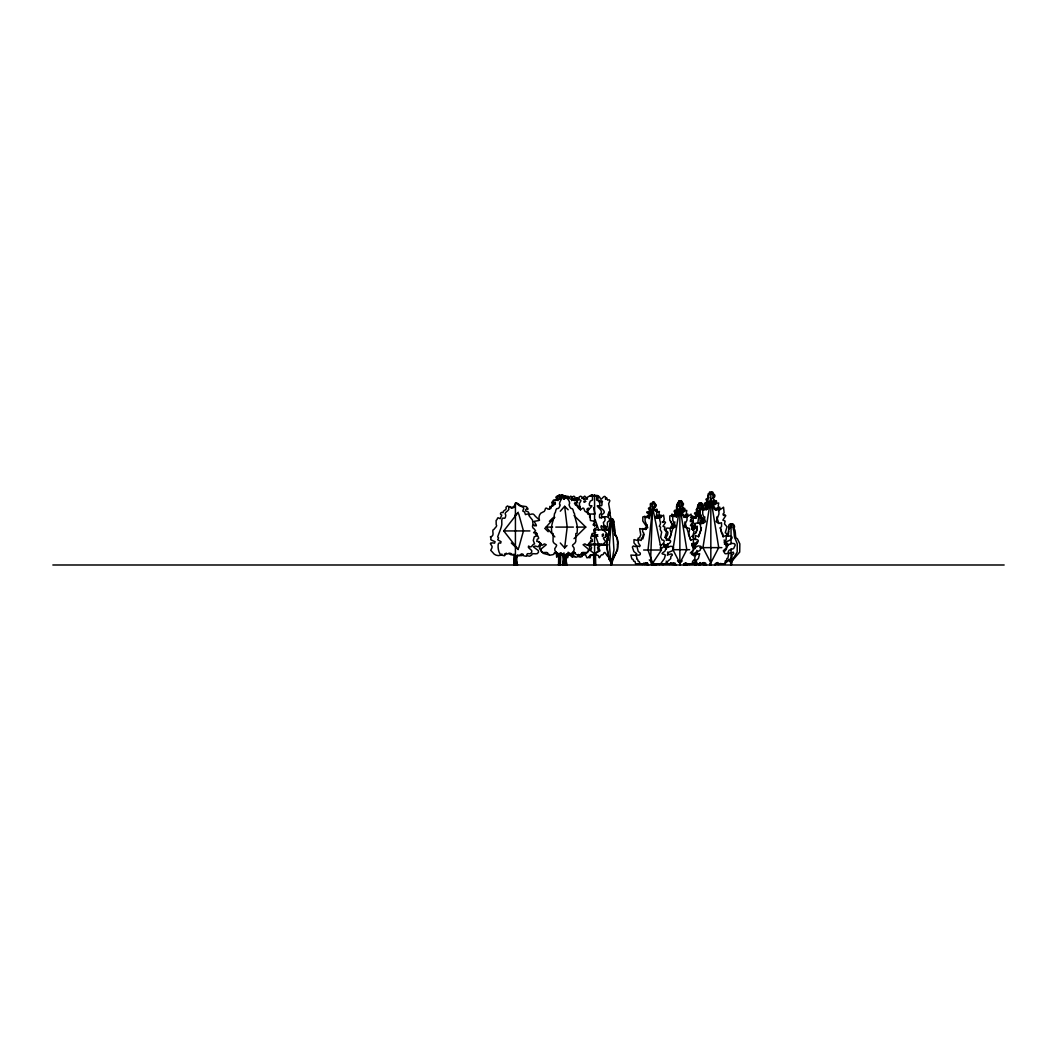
<?xml version="1.0" encoding="UTF-8"?>
<svg xmlns="http://www.w3.org/2000/svg" width="1057" height="1057" viewBox="0 0 1057 1057"><rect width="100%" height="100%" fill="white"/><g stroke="black" fill="none" stroke-linecap="round" stroke-linejoin="round"><path stroke-width="1.5" d="M609.162 532.622L608.977 529.319L611.567 518.643L609.413 544.751L610.999 564.993L610.312 558.453M559.51 564.993L559.47 554.463L558.691 557.845L558.017 554.872L559.84 554.608C561.346 549.746 561.135 555.533 563.976 554.502L563.843 565.059M564.081 565.059L563.949 552.851M653.398 564.993L653.715 563.54L655.115 564.504L661.814 563.87M725.261 541.409L724.811 543.879M607.801 553.498L609.215 559.325L611.038 561.954L609.215 559.325L606.639 544.751M606.692 546.059C605.846 540.101 609.757 535.238 608.938 529.834M607.683 552.692L606.731 546.786M653.807 564.993L654.309 563.54L656.463 564.504L657.441 563.804M514.27 565.059L514.587 554.529L512.103 554.687C510.108 551.807 508.681 554.172 505.867 554.093L504.466 555.771L501.362 555.057C497.939 553.815 497.028 542.505 499.353 542.902L500.661 543.153L501.044 541.699L497.715 539.744L498.574 537.96L497.675 536.877C499.485 531.592 501.15 528.46 501.824 524.523L501.771 520.48C502.405 514.772 505.22 521.96 505.775 515.103C503.713 512.46 507.347 511.865 508.8 509.527C507.783 501.983 513.596 512.024 515.116 505.206C515.75 499.948 518.419 506.356 520.572 506.105C525.421 508.047 523.519 508.351 522.766 511.02L524.51 511.945L525.461 514.614C529.636 512.817 527.932 515.248 530.337 517.388L532.49 520.07L533.138 525.025L536.441 525.791M685.914 564.702L685.94 563.962L685.914 564.993M563.09 565.059L563.394 554.251M617.592 542.492L616.918 537.432L615.253 534.498M513.794 565.059L514.244 554.529L510.729 554.687L508.919 553.445M727.705 535.873L728.907 528.434C727.308 524.061 731.906 521.577 731.893 527.351M611.131 564.993L611.144 563.183M650.359 513.345L647.307 513.147L646.673 511.998L650.108 512.05L648.443 508.325L650.372 507.056L650.438 503.489L652.909 503.476L652.777 501.996L650.782 555.308L651.178 563.751L651.746 564.464L651.918 562.892L652.195 564.993M594.021 564.993L593.875 554.463L590.744 555.546L589.978 557.845L588.841 557.277M670.574 521.154L672.384 525.527L670.97 526.346L671.248 527.971M700.263 515.182L702.324 520.136L700.725 521.075L701.148 523.915M614.645 532.332C614.011 537.3 615.821 532.675 615.94 536.48L616.839 537.432C621.133 547.737 613.192 555.81 611.422 564.993M686.033 564.702L686.085 563.962L686.019 564.993M730.691 526.029C730.744 520.995 736.24 525.276 734.06 528.434C736.584 531.631 734.1 538.37 737.403 538.753L739.847 543.879L739.702 552.084L731.867 561.188L731.312 564.993L731.629 561.188L737.165 552.084L737.271 543.879L735.58 539.585C733.664 537.498 734.747 532.754 733.175 528.434C734.906 524.933 730.427 521.101 730.347 526.69M559.047 554.529L558.968 564.993M608.171 535.608L609.189 534.181M541.012 543.642L539.506 548.623L543.232 553.34L550.05 555.189L553.115 554.608L556.312 552.203L556.603 553.63L558.942 554.449M552.56 505.959C551.754 503.053 555.546 504.942 555.348 502.445M558.862 554.529L558.757 564.993M615.108 535.278L614.434 526.148L613.417 523.981C614.989 518.168 610.1 517.032 610.114 523.479M558.691 554.529L558.545 564.993M617.618 549.217L617.367 545.637M730.731 564.993L730.704 561.967L729.105 559.946M695.466 539.361L695.466 535.555L698.532 536.586L701.042 530.059L700.144 522.739L702.905 523.519L705.534 521.682L702.72 514.019L702.733 509.315L704.345 508.509L706.301 510.029L706.988 507.241L708.547 506.607L707.899 505.101C702.125 502.788 712.563 504.929 707.516 500.186C709.749 498.772 707.107 492.906 710.832 493.83C714.545 492.906 711.903 498.772 714.136 500.186C709.088 504.929 719.526 502.788 713.752 505.101L713.105 506.607L714.664 507.241L715.351 510.029L717.307 508.509L718.919 509.315L718.932 514.019L716.118 521.682L718.747 523.519L721.508 522.739L721.561 526.399L720.425 527.826L721.733 533.494L722.75 533.798L723.12 536.586L726.185 535.555L726.185 539.361L724.19 542.598L724.93 543.747L726.754 542.954L727.533 544.17L726.291 549.363L723.953 552.045L725.155 553.762L728.749 553.498L727.903 558.083C725.644 558.202 727.744 561.148 725.313 560.871L724.917 563.553L723.953 564.134L720.213 563.46L719.381 564.385L717.835 562.562L716.144 563.011L715.193 564.993M557.343 553.577L556.669 557.198L556.246 551.82M666.254 540.418L666.822 538.806L669.041 539.995L669.372 537.551L670.27 537.273L671.42 532.279L670.415 531.037C669.068 526.267 672.186 529.28 673.97 527.522L674.894 527.417L675.357 525.593L672.728 520.136L672.741 516.001L674.155 515.288L675.885 516.635L676.48 514.164L677.867 513.61L677.867 512.592L675.991 512.09L675.529 510.927L678.013 510.967L676.824 507.162L678.211 505.88L678.554 502.088L681.461 502.234L681.514 505.88L682.914 507.162L681.712 510.967L684.196 510.927L683.734 512.09L681.857 512.592L682.161 514.217L683.245 514.164L683.839 516.635L685.57 515.288L686.984 516.001L686.997 520.136L684.368 525.593L684.83 527.417L685.755 527.522C687.552 529.28 690.657 526.267 689.309 531.037L688.477 534.247L690.683 539.995L693.379 539.083L693.379 542.439L691.833 545.901L693.881 545.597L694.568 546.667L691.582 554.304C692.705 556.061 697.62 553.155 694.859 556.96L694.885 558.915L692.612 561.359L692.269 563.725L686.442 564.544L684.566 563.843M606.784 543.457L608.092 536.322M611.422 564.663L611.831 560.725L617.552 549.865M614.196 531.222L613.139 524.88M588.405 544.038L588.815 545.24L591.14 543.932M680.179 501.784C676.427 501.56 675.621 508.377 677.26 510.967M700.408 503.938C696.338 503.396 698.492 508.298 696.114 509.91C701.399 514.323 689.19 512.143 697.369 514.376L697.356 515.367C695.295 518.168 694.436 511.694 696.206 512.077L696.986 512.566L697.065 510.082M711.189 493.17L708.256 493.685L708.177 497.807L705.931 499.287L707.979 503.145L707.45 503.951C703.037 501.56 703.235 505.973 707.622 505.444L707.146 507.307L705.389 507.241L704.438 510.029M610.51 527.033C610.061 523.889 611.977 514.059 613.694 521.643M582.856 498.468L582.539 497.728L581.76 498.547M652.658 507.717L648.02 550.01L652.658 563.17L661.418 550.01L652.658 507.717L649.183 518.683M560.276 542.994L564.649 547.883L567.186 527.099L564.649 506.316L560.276 511.205M729.409 528.844L729.832 527.351M690.353 521.669L690.565 520.004M674.894 511.02L675.119 510.002L676.639 510.716L676.982 508.351M705.178 503.661L705.429 502.511L707.159 503.317L707.093 500.397M612.162 558.664L611.303 564.993L613.958 549.865L611.937 518.683L612.043 519.661M613.681 522.105L614.632 531.261M682.175 560.897L679.862 563.13L672.926 549.706L679.862 506.554L682.835 515.803M696.219 532.596L697.263 526.188M697.779 522.977L700.091 508.549L697.607 516.265M733.109 559.153L731.219 562.284L731.259 564.993M610.021 524.444L608.977 529.319M651.191 503.687C652.909 504.691 653.939 500.12 653.86 503.621C657.11 504.995 652.367 507.571 654.058 509.342C654.508 510.201 656.08 510.069 656.238 511.311C658.405 513.121 653.081 521.114 658.445 516.675L659.713 515.116L660.03 516.529C658.617 522.211 662.224 521.643 659.33 526.307L660.585 527.126L660.255 529.57L661.656 532.067L660.678 537.167L662.065 539.982C666.161 539.731 663.717 543.972 660.969 545.24L660.229 544.817M558.664 496.711L559.219 494.742L560.012 499.38M582.962 553.102L581.892 556.722L578.655 556.722M595.54 543.668L598.011 544.765L598.619 546.165L597.535 547.473L598.381 550.869L595.197 553.313L595.342 564.993M681.844 508.906C682.492 510.676 684.91 506.303 684.923 509.355L684.421 510.716L686.786 510.412L686.403 512.804C687.737 515.142 681.289 515.565 685.319 517.441M681.184 507.201L681.382 506.409C683.298 506.343 684.262 503.198 682.69 502.947L681.421 500.701L680.312 501.401M583.609 499.38L583.662 496.949L584.746 496.143L587.507 499.155M658.405 517.084L661.035 515.116L661.114 517.494M518.683 548.055L523.453 530.931L518.683 513.808M694.951 548.068L694.621 546.231L692.758 545.901M727.969 545.756L727.586 543.681L725.472 543.298L724.441 544.249M687.843 516.529L687.777 514.098L684.011 517.441M719.896 509.923L719.817 507.162L716.54 510.201M617.288 544.553L617.618 543.496M555.348 503.053L555.11 504.414M516.899 565.059L516.265 558.017L517.362 555.097C521.061 557.303 520.929 550.803 523.387 555.665L525.501 556.193C527.72 556.233 525.937 553.022 528.54 553.657L530.191 553.776L531.711 552.296C533.085 549.363 526.941 548.557 528.526 546.046C532.054 548.874 531.592 544.434 534.578 543.84L533.296 540.457L534.261 536.758L536.771 535.978L535.423 534.261L536.388 532.517M574.334 552.454L573.436 553.934L571.322 554.608M642.735 539.057L644.215 534.353M645.708 529.649L647.201 524.959M562.588 565.059L563.619 559.787L563.209 555.136L561.914 553.974L559.51 554.119M666.967 546.628L667.971 543.549M668.962 540.457L674.908 521.96M676.388 517.349L679.862 506.554L686.799 549.706L679.862 563.13L677.55 560.897M693.141 530.165L695.123 523.981M693.075 547.843L694.977 547.685L697.025 541.501M698.505 536.903L701.465 527.707M702.945 523.109L704.913 516.979M707.371 509.315L710.832 498.587L714.281 509.315M682.333 503.872L680.959 500.701L679.862 502.379L678.766 500.701L678.515 502.366M697.461 542.598L696.722 543.747L694.898 542.954M694.343 543.47L695.229 548.57M714.611 502.63L714.558 500.397L713.039 501.824M564.332 499.248L565.284 495.918L567.16 497.53M656.186 511.205L656.133 509.289L654.719 510.518M573.607 554.397L572.498 557.171L569.485 554.78M569.868 553.115L568.587 554.872C563.13 551.516 565.654 561.901 565.627 565.059M683.707 564.993L685.042 562.998L686.522 563.143L687.394 564.464L692.811 563.54L698.386 558.479L699.668 553.736C698.69 553.643 693.762 556.286 695.532 552.362L699.945 550.512L701.359 547.394L700.725 546.231L698.096 545.901L694.977 547.685M703.803 564.993L704.253 563.791M728.762 531.156L728.233 536.137M586.794 512.579L588.498 508.232M588.432 509.923C588.908 506.356 585.353 509.87 587.718 510.214M572.286 553.115L570.701 554.872L568.56 554.78L567.728 557.62L566.05 557.845M578.311 554.397L577.637 556.722L576.157 557.198L573.925 556.127L572.379 553.577M702.297 506.29L701.161 502.894L700.474 504.361L698.545 504.374L698.505 507.888L697.144 509.144L698.307 512.817L695.916 512.764L698.162 515.367L696.827 515.908L696.246 518.274L694.581 516.979L693.207 517.666L693.207 521.669L695.598 528.183L693.352 529.742L692.018 529.121M566.711 497.451L567.939 496.143L568.877 497.503M657.983 517.745L656.741 518.392L655.71 517.018M653.094 502.67L654.164 501.996L655.406 504.189C656.939 504.44 656.001 507.519 654.138 507.585L654.587 510.029M700.527 503.568L701.597 502.894L702.826 505.061C704.028 504.797 703.724 507.968 702.39 507.928M711.335 492.721L712.59 491.941L714.03 494.491C715.827 494.768 714.717 498.349 712.55 498.415M582.922 554.78L581.931 556.127M555.11 500.754L556.616 499.314L557.964 500.608M506.422 553.194L504.466 554.066M557.581 500.344L557.792 496.05L559.814 496.262L562.337 494.742C567.199 497.807 571.097 501.599 569.062 504.955C571.441 511.998 572.286 504.969 573.766 512.724L574.413 513.24C575.537 522.369 578.113 523.928 577.135 532.107L577.135 533.177L575.814 533.574L575.854 539.255C576.567 544.17 572.062 543.998 572.484 545.795C576.739 550.076 572.075 552.23 570.674 555.189L568.151 552.203L566.182 557.62M702.271 507.677L702.31 506.871M713.634 497.226L712.735 497.847M656.331 563.804L655.578 564.504L654.481 563.711M688.503 563.843L683.76 564.504M720.649 563.685L718.311 564.478L715.206 563.619M654.138 510.029L653.636 508.747M511.297 543.021L518.26 549.614L503.74 530.931L518.26 512.249M605.344 535.595C606.097 539.308 608.713 531.565 605.661 534.393M648.787 511.998L650.134 512.103M571.612 500.608C573.555 495.548 574.004 500.701 576.911 500.727L575.616 504.519M563.711 499.248L564.332 498.481C565.389 492.324 569.34 500.212 572.233 499.472L575.867 500.053L577.677 502.617L574.942 503.04L575.391 504.955L577.928 505.973L578.523 508.47L581.218 509.21C585.353 505.523 583.028 511.654 586.344 512.037L588.564 513.24C590.995 515.948 590.017 518.591 590.414 520.52L595.197 521.378L593.069 524.853L594.602 525.752C597.8 523.4 597.007 528.46 595.104 528.87L593.717 530.799L595.672 532.715L592.026 533.574C593.426 535.119 588.181 538.542 592.118 539.255L592.488 541.461C588.67 540.603 590.07 545.187 586.912 545.174L584.904 543.893L583.081 544.725L588.287 549.045L588.326 550.869C587.322 554.634 581.218 550.459 581.416 553.921L579.342 555.189L576.303 554.608L573.726 552.203L572.577 552.56C573.33 556.365 568.19 552.639 566.605 554.502L565.878 559.787L566.909 565.059M693.696 563.909L691.754 563.883M663.492 545.848L664.377 544.817C668.936 545.452 674.313 539.572 667.218 539.982L665.064 537.167L666.571 532.067L664.404 529.57L664.932 527.126L662.977 526.307L665.487 522.449L664.589 521.563L663.162 522.079L664.232 519.238L663.571 515.116L659.145 518.089M571.348 497.451L573.911 496.182L574.889 496.949L574.955 499.38L576.461 497.728L577.849 500.146L579.897 499.697L580.993 500.727L579.315 503.727L580.491 510.306M653.794 507.585L655.274 506.554L655.446 504.572L653.213 502.141C653.517 504.572 650.848 502.379 650.57 504.4C651.112 505.775 651.35 507.624 649.54 507.981C654.455 514.098 645.47 510.372 649.157 513.345M682.175 508.998L682.994 508.153L683.364 508.747M568.521 498.389L570.74 496.143L571.969 496.949C570.833 500.133 573.594 498.719 574.493 500.754M554.806 536.877L546.059 527.099L554.806 517.322M657.639 515.155L656.635 515.908M606.467 544.038L605.463 544.989L603.283 544.038L603.045 545.24L599.438 543.932M648.575 564.993L647.69 563.289L646.118 562.892L644.678 564.464L643.885 563.672L640.41 564.253L639.141 561.439C636.922 561.743 638.785 559.087 636.724 559.034L636.75 557.118C633.87 553.326 639.062 556.286 640.225 554.515L640.331 553.141L638.23 551.503L637.067 547.037L637.794 545.98L639.498 546.667L640.185 545.676L638.322 542.888L638.322 539.598L641.176 540.484L641.533 538.092L642.484 537.828L643.7 532.939L642.63 531.711L642.682 528.553L645.259 529.227L647.716 527.641L645.087 521.035L645.1 516.979L646.607 516.278L648.43 517.6L649.064 515.182L647.981 515.182L647.161 517.6M555.255 552.322L554.238 552.97M704.834 563.817L703.856 564.517M549.389 521.326L552.917 517.864M564.649 547.883L566.988 545.571M574.03 538.647L585.763 527.099L574.03 515.552M690.274 553.062L693.749 549.706L691.767 543.549M723.226 550.895L726.595 547.632L724.137 539.968M501.916 554.093C499.908 556.854 494.399 555.533 492.853 552.6L490.725 550.287L491.862 548.015C493.632 545.597 487.079 542.558 492.694 542.902L494.557 543.153L495.099 541.699L491.294 540.048C489.576 539.215 492.271 538.013 490.329 536.877C495.799 535.899 490.752 529.821 493.976 529.372C494.636 527.998 497.873 526.135 496.195 524.523L496.116 520.48C498.415 519.053 496.195 516.345 500.186 518.723L501.771 515.103C498.97 514.164 501.163 511.456 503.079 512.671C502.841 509.54 507.4 510.663 505.986 507.254L507.452 505.959L511.363 508.021M514.772 515.552L517.098 513.358M597.747 534.763L595.606 536.124L597.905 536.335M667.258 555.11L668.315 553.604L667.522 552.124M643.66 529.015L645.801 528.17L646.422 526.386L642.801 521.035L642.815 516.979L644.77 516.278L646.104 517.547M512.05 507.902L514.997 505.206C516.08 499.591 519.952 506.898 522.713 506.105L526.28 506.62L527.826 508.443L527.8 509.5L526.875 508.615L525.435 509.936L525.805 511.02L528.289 511.945L529.623 514.614C534.723 512.804 533.534 515.169 536.52 517.388L539.559 520.07M691.053 563.909L689.587 564.478L688.807 563.698M665.342 547.103L668.288 546.614M556.259 500.344L556.933 499.181L555.797 497.173L558.255 495.72C561.016 495.707 563.315 494.346 565.72 497.53M592.145 495.138C593.77 495.442 595.236 496.195 597.615 496.05L598.434 497.173L597.496 499.961L600.653 501.15L602.094 503.806L601.684 505.642L598.288 505.841C598.539 507.598 609.043 511.311 601.671 514.653L601.697 518.115M686.508 517.137L687.79 515.486L689.045 515.697L691.053 514.098L691.582 519.146C689.56 519.859 691.265 522.924 692.097 520.678L693.009 521.59L690.446 525.527L692.441 526.346L691.899 528.844L694.119 531.394L692.573 536.599L694.779 539.466C702.059 539.057 696.537 545.042 691.873 544.408M580.729 556.656L577.862 556.193M647.148 562.892L647.346 564.993M674.947 564.068L671.605 564.359L670.495 562.839M705.244 563.949L701.452 564.279L700.183 562.549M558.519 554.608C557.25 552.692 552.216 550.42 556.154 546.548C558.44 543.509 551.965 544.936 553.088 539.255L553.128 533.574L551.741 533.177L551.728 532.107C550.684 523.862 553.419 522.422 554.608 513.24L555.295 512.724C556.841 504.427 557.779 512.486 560.223 504.955C557.383 504.704 563.645 493.844 565.178 497.332M715.259 564.425L716.395 563.606L724.085 564.279L731.88 557.594L732.025 555.084L733.717 553.617L733.333 552.19L729.925 553.353L728.048 552.256L729.105 550.221L733.65 548.53L735.249 545.002L734.536 543.681L731.536 543.298L727.19 545.386M553.934 500.952L552.164 503.806L552.573 505.642L553.366 505.629M574.995 556.656L572.075 556.722M590.189 496.301L591.484 495.944M690.512 517.52L692.295 516.979L694.66 518.274L695.783 516.173M644.136 562.892L642.26 564.464L641.242 563.672M671.142 562.852L669.226 564.464L668.183 563.645L662.792 563.857M665.025 537.551L666.293 537.273L667.694 534.247L667.918 532.279L666.491 531.037C664.919 525.686 669.411 529.663 671.525 527.522L672.847 527.417L673.481 525.593L669.781 520.136L669.794 516.001L671.79 515.288L674.234 516.635L675.132 511.984M639.881 563.645L635.521 563.751L635.046 561.439C632.377 561.954 634.398 558.902 631.901 559.034L630.87 555.084L635.244 555.308L636.697 553.828L633.856 551.503L632.35 547.037L633.288 545.98L635.521 546.667L636.406 545.676L633.989 542.888L633.989 539.598L637.715 540.484L638.164 538.092L639.406 537.828L640.767 534.855L639.67 528.553L643.026 529.227M579.54 509.038C581.522 507.386 579.104 505.827 577.492 506.779M557.171 496.05C559.259 496.407 560.369 495.244 561.663 495.138M691.648 527.668L692.864 526.862L691.529 523.928M643.515 564.108L641.876 563.883M541.409 543.985L539.612 544.566L538.238 546.839L535.106 546.033L533.323 546.773L538.409 550.657L538.449 552.296C537.379 555.731 531.618 551.873 531.684 555.044L529.676 556.193L526.703 555.665M608.171 537.603L606.969 538.277L608.224 540.312M690.208 564.121L688.424 563.896M656.912 511.311L657.93 512.103M549.389 554.608L547.962 553.921C548.134 550.459 542.003 554.634 540.973 550.869L541.025 549.045L546.271 544.725L544.434 543.893L542.413 545.174C539.229 545.201 540.616 540.589 536.784 541.461L537.167 539.255C541.131 538.555 535.846 535.119 537.247 533.574L533.574 532.715L535.555 530.799L534.142 528.87C532.226 528.474 531.446 523.4 534.657 525.752L536.203 524.853L534.062 521.378L538.885 520.52C539.281 518.604 538.277 515.948 540.735 513.24L542.981 512.037C546.324 511.667 543.985 505.523 548.147 509.21L550.869 508.47L551.477 505.973L554.04 504.955L554.476 503.04L551.728 502.617L553.551 500.053L557.224 499.472C560.051 500.305 564.213 492.285 564.94 498.481M686.112 564.121L683.602 563.896M597.826 544.738L600.059 545.32L598.751 547.473L599.953 550.869L595.461 553.313L595.659 564.993M694.793 564.451L692.11 563.698M665.54 548.187L670.455 546.284L673.018 546.614L673.653 547.988L672.265 550.803L667.958 552.613C666.121 557.779 672.582 551.424 672.318 555.189L670.865 556.458L670.733 558.611L665.289 563.566L663.228 564.53L659.158 563.87M692.044 528.804L693.313 528.698L693.934 526.941L691.873 524.232M564.187 557.805L562.232 554.925L560.21 554.463L560.078 564.993M694.317 553.194L692.903 553.498L693.775 555.863M713.092 494.491L713.832 494.927M587.692 514.032L594.985 514.032L593.598 507.585M546.059 527.099L552.56 527.099M555.81 527.099L573.37 527.099M576.475 527.099L585.763 527.099M593.981 529.874L607.934 529.874L603.547 525.408M503.74 530.931L529.901 530.931M587.639 544.831L607.934 544.831M699.787 547.632L721.865 547.632M672.926 549.706L689.587 549.706M643.634 550.01L661.418 550.01M52.85 564.993L1004.15 564.993M718.377 510.61L719.83 508.734L721.257 508.972L723.543 507.162L724.137 512.896C721.852 513.702 723.781 517.19 724.719 514.64L725.776 515.671L722.856 520.136L725.115 521.075L724.507 523.915L727.031 526.809L725.261 532.728L726.78 533.719L726.516 535.384L730.598 536.295C735.606 537.405 727.335 542.545 724.468 541.594M708.56 494.491L708.018 497.226L708.917 497.847M677.867 502.947L677.392 505.365L678.184 505.907M698.162 505.061L697.911 507.677M575.378 552.97L574.334 552.322M654.891 510.465L657.177 509.289L657.097 511.799L659.409 511.509L659.04 513.847C660.348 516.133 654.032 516.556 657.969 518.392M694.132 562.919L695.572 563.315L696.378 564.993M649.91 515.182L649.923 513.345M691.674 536.322L693.432 536.586L693.96 533.798L695.414 533.494L696.999 530.059L697.25 527.826L695.638 526.399C693.841 520.321 698.941 524.853 701.359 522.422L702.852 522.29L703.579 520.229L699.364 514.019L699.377 509.315L701.663 508.509L703.209 509.976M650.61 515.235L649.064 515.182L649.883 514.64L649.104 513.345M660.083 547.988L662.184 548.028L664.153 546.284L665.818 546.614L666.227 547.988L664.84 551.278C658.445 555.15 664.972 553.379 665.368 555.189L664.351 558.611L660.823 563.566L659.489 564.53L657.639 563.87M676.89 511.271C673.005 509.17 673.19 513.055 677.035 512.592L676.625 514.217L675.079 514.164L676.097 514.904M580.267 554.608L586.463 553.34L589.965 549.481L588.709 543.642L590.744 542.043L590.678 540.537M563.936 554.925L560.606 554.463L560.236 564.993M666.148 561.095L668.315 564.24L671.605 563.645L672.344 564.464L673.692 562.852L675.185 563.249L676.018 564.993M702.509 562.72L704.649 564.993M672.543 562.998L674.432 564.993M645.497 563.037C647.756 563.064 645.721 565.654 645.272 563.672M695.4 553.538L697.514 552.851L696.801 550.367M540.695 543.179L538.991 542.043M691.423 563.698L697.541 563.46L698.73 564.385L700.13 562.892L700.091 564.993M574.532 500.04L576.144 500.146L577.558 497.728L579.077 499.38L579.144 496.949L580.676 496.143C582.605 496.909 586.067 501.89 586.952 497.53L591.828 494.742L594.232 496.262L596.729 496.05L596.637 499.961L598.87 501.15L599.9 503.806L599.61 505.642L597.205 505.841C597.654 507.836 604.789 511.403 599.596 514.653C598.711 520.85 601.248 516.384 603.494 516.807C606.123 518.168 605.159 521.484 603.349 522.356C603.943 525.461 604.802 528.936 601.314 525.686C598.804 530.086 610.959 531.763 605.278 537.273C600.204 538 607.577 540.986 604.789 542.558L602.279 544.989L601.301 543.919L600.561 545.24L598.011 543.932M705.389 564.451L704.636 563.883M706.552 508.073L705.31 506.792L705.455 504.757M609.453 530.931C607.577 529.465 601.142 529.081 604.115 525.686L604.842 525.593C610.523 530.588 605.093 521.788 608.647 521.418C612.056 518.564 605.582 514.904 604.089 517.573M646.012 529.174L644.704 528.447L644.255 529.121M609.189 557.198C606.137 556.92 605.106 548.808 603.217 554.344L602.503 554.872C600.178 553.511 599.702 561.518 598.407 555.546L595.276 554.463L595.131 564.993M563.949 555.546L560.408 554.463L560.395 564.993M702.931 508.8L701.689 507.888L701.637 504.374L699.813 504.361L699.034 502.894L698.783 504.493M728.762 559.351L730.598 561.518L730.823 564.993L730.863 562.284L728.299 559.946M551.159 506.977L549.825 506.409L549.614 508.879M693.696 563.315L694.845 564.993M649.302 559.88L652.658 563.17M564.649 506.316L568.164 509.778M544.699 528.249L548.213 531.724M574.4 503.291L576.699 504.229L577.069 505.959M662.25 521.722L662.514 522.449M648.417 517.547L647.558 516.278L646.474 517.534M695.242 518.419L692.454 515.829L692.388 518.181M715.946 510.306C713.832 507.915 720.042 508.377 718.258 505.695L718.694 502.973L716.012 503.317L716.58 501.771C716.765 498.243 712.22 504.017 713.369 500.463M581.773 553.115L583.372 554.872L585.525 554.78L586.939 557.805L588.577 557.515L590.216 554.925L593.585 554.463L593.796 564.993L593.942 553.313L590.771 550.869L591.616 547.473L590.533 546.165L591.14 544.765L593.611 543.668M667.562 543.919L667.892 545.901L665.844 545.597L665.157 546.667L666.121 549.151M706.459 564.993L705.508 563.011L703.817 562.562L702.271 564.385L701.438 563.46L697.699 564.134L696.735 563.553L696.338 560.871L694.964 560.012M716.223 502.511L716.474 503.661M684.606 510.002L684.844 511.02M595.183 519.727L598.738 529.874M595.183 534.683L598.738 544.831M704.543 508.972L701.835 507.162L701.756 509.923M517.507 565.059L516.516 560.316L517.217 555.572L522.039 555.612L523.307 554.37M716.738 516.979L718.72 523.109M720.187 527.707L723.147 536.903M684.817 521.96L690.776 540.457M664.06 543.747L665.051 546.879M555.652 552.454L556.51 553.934C558.36 553.511 557.885 556.127 557.792 553.115M709.696 563.5L709.881 564.993M699.139 563.725L699.285 564.993M671.882 516.529L671.948 514.098L674.432 516.107M701.121 514.957L702.152 521.365M709.287 493.817L709.577 491.941L710.832 493.83L711.427 492.113L712.484 492.932M610.88 522.779C612.082 518.366 609.228 515.235 609.915 510.676L608.647 503.727L609.849 500.727L609.07 499.697L607.603 500.146L606.612 497.728L605.542 499.38L605.489 496.949C603.639 494.055 600.72 502.881 599.966 497.53C597.522 494.095 595.514 495.786 592.422 496.05L592.515 499.961L590.282 501.15L589.251 503.806L589.542 505.642L591.946 505.841C591.497 507.836 584.362 511.403 589.555 514.653L589.674 517.507M566.129 554.251L566.433 565.059M559.774 564.993L559.748 553.313M731.034 523.664L731.034 537.643M731.034 538.753L731.034 543.879M731.034 548.86L731.034 553.445M731.034 554.476L731.034 564.993M710.832 491.941L710.832 564.993M700.091 502.894L700.091 524.232M679.862 500.701L679.862 564.993M594.576 494.742L594.576 525.871M594.576 528.315L594.576 564.993M515.42 502.907L515.42 565.059M608.885 512.262L607.815 515.063L608.462 516.093L609.81 512.962L609.387 511.76L608.885 512.262M685.755 563.407L685.597 564.993L685.663 563.407M602.45 501.52C600.997 503.978 600.468 499.181 602.45 501.52M585.657 501.309C583.49 504.348 582.949 499.406 585.657 501.309M595.316 535.899C598.117 538.079 597.879 532.688 595.316 535.899M602.424 534.591C601.658 540.193 605.04 531.579 602.424 534.591M710.832 498.587L702.945 547.632L710.832 562.879L718.72 547.632L710.832 498.587M591.537 535.384C593.743 538.687 594.378 533.441 591.537 535.384"/></g></svg>
